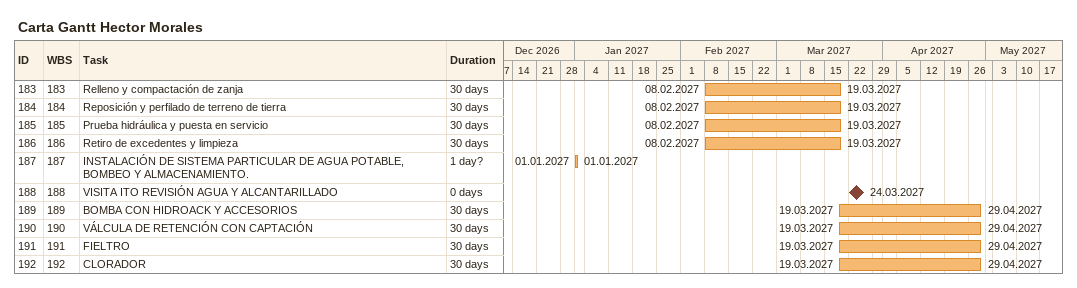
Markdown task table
Carta Gantt Hector Morales

| ID | WBS | Task | Duration | Start | Finish |
|---|---|---|---|---|---|
| 183 | 183 | Relleno y compactación de zanja | 30d | 2027-02-08 | 2027-03-19 |
| 184 | 184 | Reposición y perfilado de terreno de tierra | 30d | 2027-02-08 | 2027-03-19 |
| 185 | 185 | Prueba hidráulica y puesta en servicio | 30d | 2027-02-08 | 2027-03-19 |
| 186 | 186 | Retiro de excedentes y limpieza | 30d | 2027-02-08 | 2027-03-19 |
| 187 | 187 | INSTALACIÓN DE SISTEMA PARTICULAR DE AGUA POTABLE, BOMBEO Y ALMACENAMIENTO. | 1d? | 2027-01-01 | 2027-01-01 |
| 188 | 188 | VISITA ITO REVISIÓN AGUA Y ALCANTARILLADO | 0d | 2027-03-24 | 2027-03-24 |
| 189 | 189 | BOMBA CON HIDROACK Y ACCESORIOS | 30d | 2027-03-19 | 2027-04-29 |
| 190 | 190 | VÁLCULA DE RETENCIÓN CON CAPTACIÓN | 30d | 2027-03-19 | 2027-04-29 |
| 191 | 191 | FIELTRO | 30d | 2027-03-19 | 2027-04-29 |
| 192 | 192 | CLORADOR | 30d | 2027-03-19 | 2027-04-29 |
